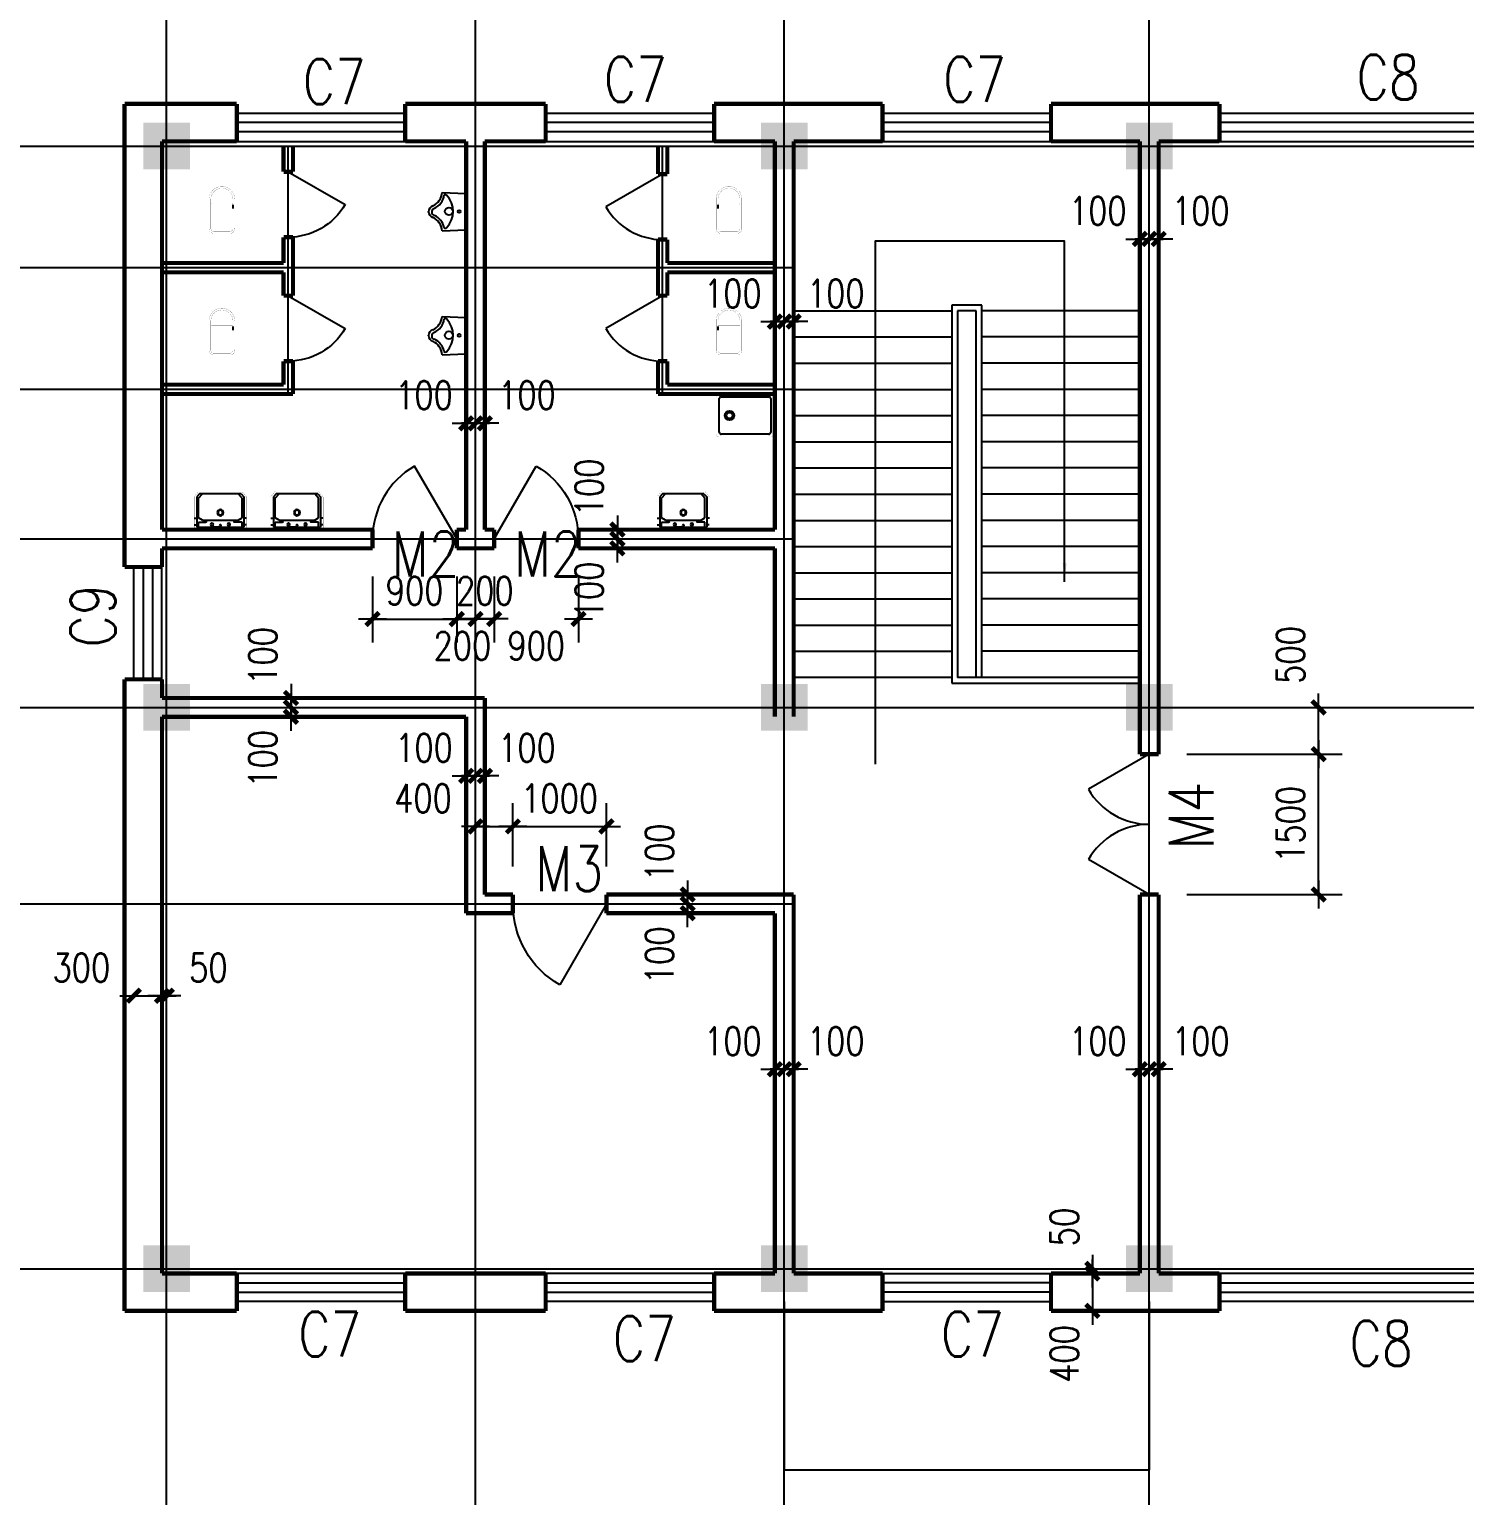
# Model space of a CAD drawing. Extents: x -354 to 59046, y -31184 to 54816.
# Drawn here: x 8394 to 23731, y -15772 to -100 of the extents above; entities that cross this region are included whole.
import ezdxf
from ezdxf.enums import TextEntityAlignment as Align

# ---------------------------------------------------------------- set-up
doc = ezdxf.new("R2010")
doc.units = 0
doc.header["$LTSCALE"] = 1000
doc.header["$MEASUREMENT"] = 0
doc.layers.get('0').update_dxf_attribs({"linetype": 'CONTINUOUS'})
doc.layers.get('DEFPOINTS').update_dxf_attribs({"linetype": 'CONTINUOUS'})
for name, color, linetype in [('COLUMN', 7, 'CONTINUOUS'), ('DOTE', 1, 'CONTINUOUS'), ('PUB_DIM', 3, 'CONTINUOUS'), ('PUB_TEXT', 7, 'CONTINUOUS'), ('STAIR', 2, 'CONTINUOUS'), ('WALL', 7, 'CONTINUOUS'), ('WINDOW', 2, 'CONTINUOUS'), ('WINDOW_TEXT', 7, 'CONTINUOUS')]:
    doc.layers.add(name, color=color, linetype=linetype)
doc.styles.add('_HZTXT', font='txt.shx', dxfattribs={"width": 0.8, "bigfont": 'hztxt.shx'})
doc.styles.add('DIM_FONT', font='txt.shx', dxfattribs={"width": 0.8, "bigfont": 'hztxt.shx'})
doc.styles.add('SIMPLEX', font='SIMPLEX.SHX')
doc.styles.get("Standard").update_dxf_attribs({"font": 'txt.shx'})
doc.dimstyles.new('AXIS', dxfattribs={"dimtxt": 300, "dimasz": 1, "dimexe": 250, "dimexo": 300, "dimgap": 150, "dimtad": 1, "dimdec": 0, "dimzin": 0, "dimdsep": 46, "dimtxsty": 'DIM_FONT', "dimblk": '_DIMX', "dimcen": 0.09, "dimse1": 1, "dimse2": 1, "dimclrt": 7, "dimadec": 0, "dimazin": 0, "dimtfac": 1, "dimtdec": 0, "dimtix": 1, "dimtmove": 2, "dimatfit": 3, "dimldrblk": '_DIMX', "dimfxl": 0, "dimtolj": 1, "dimtzin": 0, "dimarcsym": 0})
doc.dimstyles.new('DIMA', dxfattribs={"dimtxt": 300, "dimasz": 1, "dimexe": 250, "dimexo": 300, "dimgap": 150, "dimtad": 1, "dimdec": 0, "dimzin": 0, "dimdsep": 46, "dimtxsty": 'DIM_FONT', "dimblk": '_DIMX', "dimcen": 0.09, "dimse1": 1, "dimclrt": 7, "dimadec": 0, "dimazin": 0, "dimtfac": 1, "dimtdec": 0, "dimtix": 1, "dimtmove": 2, "dimatfit": 3, "dimldrblk": '_DIMX', "dimfxl": 0, "dimtolj": 1, "dimtzin": 0, "dimarcsym": 0})
doc.dimstyles.new('DIMB', dxfattribs={"dimtxt": 300, "dimasz": 1, "dimexe": 250, "dimexo": 300, "dimgap": 150, "dimtad": 1, "dimdec": 0, "dimzin": 0, "dimdsep": 46, "dimtxsty": 'DIM_FONT', "dimblk": '_DIMX', "dimcen": 0.09, "dimse2": 1, "dimclrt": 7, "dimadec": 0, "dimazin": 0, "dimtfac": 1, "dimtdec": 0, "dimtix": 1, "dimtmove": 2, "dimatfit": 3, "dimldrblk": '_DIMX', "dimfxl": 0, "dimtolj": 1, "dimtzin": 0, "dimarcsym": 0})
doc.dimstyles.new('DIMN', dxfattribs={"dimtxt": 300, "dimasz": 1, "dimexe": 250, "dimexo": 300, "dimgap": 150, "dimtad": 1, "dimdec": 0, "dimzin": 0, "dimdsep": 46, "dimtxsty": 'DIM_FONT', "dimblk": '_DIMX', "dimcen": 0.09, "dimclrt": 7, "dimadec": 0, "dimazin": 0, "dimtfac": 1, "dimtdec": 0, "dimtix": 1, "dimtmove": 2, "dimatfit": 3, "dimldrblk": '_DIMX', "dimfxl": 0, "dimtolj": 1, "dimtzin": 0, "dimarcsym": 0})

# ---------------------------------------------------------------- blocks, each defined once
blk = doc.blocks.new('_FZH')
blk.add_solid([(-0.5, -0.5), (0.5, -0.5), (-0.5, 0.5), (0.5, 0.5)])
blk = doc.blocks.new('M_B0OPK')
for p, q in [((-0.5, 0.5), (0.5, 0.5)), ((0.5, 0.1667), (-0.5, 0.1667)), ((0.5, -0.1667), (-0.5, -0.1667)), ((-0.5, -0.5), (0.5, -0.5))]:
    blk.add_line(p, q)
blk = doc.blocks.new('_WBLK')
for p, q in [((-0.5, 0.5), (0.5, 0.5)), ((0.5, 0.1667), (-0.5, 0.1667)), ((0.5, -0.1667), (-0.5, -0.1667)), ((-0.5, -0.5), (0.5, -0.5))]:
    blk.add_line(p, q)
at = {"layer": 'WINDOW_TEXT', "style": 'SIMPLEX', "flags": 9}
blk.add_attdef('A', text='', height=1, dxfattribs=at).set_placement((0, 1.5), align=Align.MIDDLE)
blk = doc.blocks.new('M_E0')
for p, q in [((-279, -123), (-251, -123)), ((-277, -51), (-251, -51)), ((-251, -26), (251, -26)), ((-251, -349), (-251, -26)), ((-232, -26), (-232, -79)), ((-232, -79), (-154, -79)), ((-191, -100), (-232, -127)), ((-232, -127), (-232, -335)), ((-191, -100), (189, -100)), ((-149, -84), (-149, -100)), ((0, -26), (-90, -26)), ((-90, -26), (90, -26)), ((148, -84), (148, -100)), ((232, -79), (153, -79)), ((192, -101), (232, -127)), ((232, -26), (232, -79)), ((232, -127), (232, -335)), ((251, -349), (251, -26)), ((279, -51), (253, -51)), ((281, -123), (253, -123)), ((-221, -381), (-251, -349)), ((-232, -335), (-191, -381)), ((222, -381), (-221, -381)), ((232, -335), (191, -381)), ((222, -381), (251, -349))]:
    blk.add_line(p, q)
at = {"const_width": 1.5}
for points in [[(-280, 0), (-280, -350)], [(-280, 0), (280, 0)], [(280, 0), (280, -350)], [(-280, -350), (-230, -410)], [(-230, -410), (230, -410)], [(280, -350), (230, -410)]]:
    blk.add_lwpolyline(points, dxfattribs=at)
for centre, radius in [((-89, -56), 15), ((1, -182), 33.1), ((1, -182), 24.9), ((1, -44), 8), ((91, -54), 15)]:
    blk.add_circle(centre, radius)
for centre, start, end in [((-154, -84), 0, 90), ((153, -84), 90, 180), ((189, -105), 57.2444, 90)]:
    blk.add_arc(centre, 5, start, end)
at = {"width": 0.8, "flags": 9}
for tag in ['XSIZE', 'YSIZE']:
    blk.add_attdef(tag, (0, 0), '', height=0.5, dxfattribs=at)
blk = doc.blocks.new('M_E2')
blk.add_line((-306, -118), (-266, -118))
at = {"const_width": 1.5}
for points in [[(-366, 138, 0.97895), (-366, -138, 0.97895)], [(-366, 118, 0.97895), (-366, -118, 0.97895)], [(-306, 118, 0.414214), (-316, 108, 0.414214)], [(0, 88, 0.462192), (-59, 137, 0.462192)], [(-20, 88, 0.414214), (-50, 118, 0.414214)], [(-316, -108, 0.414214), (-306, -118, 0.414214)], [(-59, -137, 0.462192), (0, -88, 0.462192)], [(-50, -118, 0.414214), (-20, -88, 0.414214)]]:
    blk.add_lwpolyline(points, format="xyb", dxfattribs=at)
for points in [[(-366, 137), (-59, 137)], [(-316, 118), (-366, 118)], [(-340, 118), (-266, 118)], [(-316, 108), (-316, -108)], [(-50, 118), (-267, 118)], [(-20, -88), (-20, 88)], [(0, 88), (0, -88)], [(-381, -137), (-59, -137)], [(-316, -118), (-366, -118)], [(-340, -118), (-266, -118)], [(-266, -118), (-50, -118)]]:
    blk.add_lwpolyline(points, dxfattribs=at)
at = {"width": 0.8, "flags": 9}
for tag in ['XSIZE', 'YSIZE']:
    blk.add_attdef(tag, (0, 0), '', height=0.5, dxfattribs=at)
blk = doc.blocks.new('M_E3')
for p, q in [((-275, -410), (-275, -50)), ((-255, -30), (255, -30)), ((275, -50), (275, -410)), ((255, -430), (-255, -430))]:
    blk.add_line(p, q)
at = {"const_width": 1.5}
for points in [[(-275, 0, 0.414214), (-305, -30, 0.414214)], [(305, -30, 0.414214), (275, 0, 0.414214)], [(-305, -430, 0.414214), (-275, -460, 0.414214)], [(275, -460, 0.414214), (305, -430, 0.414214)]]:
    blk.add_lwpolyline(points, format="xyb", dxfattribs=at)
for points in [[(-275, 0), (275, 0)], [(-305, -430), (-305, -30)], [(305, -30), (305, -430)], [(275, -460), (-275, -460)]]:
    blk.add_lwpolyline(points, dxfattribs=at)
for radius in [50, 32.5]:
    blk.add_circle((165, -230), radius)
for centre, start, end in [((-255, -50), 90, 180), ((255, -50), 0, 90), ((-255, -410), 180, 270), ((255, -410), 270, 0)]:
    blk.add_arc(centre, 20, start, end)
at = {"width": 0.8, "flags": 9}
for tag in ['XSIZE', 'YSIZE']:
    blk.add_attdef(tag, (0, 0), '', height=0.5, dxfattribs=at)
blk = doc.blocks.new('_DBLK')
blk.add_line((-0.5, 0), (0, -0.866))
blk.add_arc((-0.5, 0), 1, 300, 0)
at = {"layer": 'WINDOW_TEXT', "style": 'SIMPLEX', "flags": 9}
blk.add_attdef('A', text='', height=1, dxfattribs=at).set_placement((0, 1.5), align=Align.MIDDLE)
blk = doc.blocks.new('M_E8')
for p, q in [((-204, -257), (-194, -2)), ((-194, -2), (196, -2)), ((206, -257), (196, -2))]:
    blk.add_line(p, q)
at = {"const_width": 1.5}
for points in [[(-196, 0), (196, 0), (206, -257, -4.356259)], [(-194, -2), (-204, -257, 0.758087)]]:
    blk.add_lwpolyline(points, format="xyb", dxfattribs=at)
for points in [[(-2, -142), (6, -142), (12, -146), (19, -148), (25, -152), (29, -158), (34, -166), (37, -174), (39, -183), (37, -191), (35, -200), (29, -208), (25, -214), (17, -219), (12, -223), (4, -224), (-2, -224), (-6, -224), (-11, -223), (-18, -221), (-26, -217), (-32, -213), (-37, -207), (-42, -199), (-44, -190), (-45, -183), (-42, -173), (-40, -164), (-35, -158), (-31, -150), (-26, -148), (-24, -144), (-18, -143), (-14, -143), (-12, -142), (-8, -142), (-6, -141), (-2, -142)], [(-204, -257), (-194, -258), (-194, -258), (-183, -260), (-175, -261), (-165, -264), (-156, -268), (-147, -271), (-138, -275), (-128, -281), (-119, -287), (-109, -295), (-102, -300), (-94, -308), (-86, -316), (-79, -324), (-74, -332), (-68, -340), (-62, -348), (-58, -356), (-54, -366), (-50, -374), (-43, -383), (-36, -389), (-30, -392), (-23, -395), (-17, -398), (-9, -399), (0, -399), (13, -398), (23, -395), (29, -392), (35, -389), (43, -385), (49, -380), (54, -374), (58, -366), (62, -357), (65, -347), (71, -340), (75, -332), (80, -325), (85, -319), (91, -313), (95, -308), (100, -302), (106, -295), (113, -290), (119, -285), (126, -280), (132, -277), (139, -273), (145, -271), (154, -268), (162, -264), (173, -261), (183, -259), (191, -258), (199, -257), (206, -257)]]:
    blk.add_lwpolyline(points, dxfattribs=at)
for centre, radius in [((-3, -184), 41.7), ((-1, -74), 15)]:
    blk.add_circle(centre, radius)
for centre, radius, start, end in [((-2, -389), 250, 46.6458, 133.3542), ((-218, -432), 176, 26.1838, 85.5792), ((-158, -223), 22.7, 134.5857, 206.4573), ((-198, -412), 179, 22.2984, 83.8043), ((201, -407), 174, 100.5676, 157.7034), ((215, -425), 168, 93.3348, 155.3309), ((162, -222), 16.2, 297.1389, 62.8611), ((1, -338), 63.3, 194.7447, 345.2553), ((4, -329), 38.6, 202.7778, 341.3609)]:
    blk.add_arc(centre, radius, start, end)
blk.add_point((1, -402))
at = {"width": 0.8, "flags": 9}
for tag in ['XSIZE', 'YSIZE']:
    blk.add_attdef(tag, (0, 0), '', height=0.5, dxfattribs=at)
blk = doc.blocks.new('_DBLK1')
for p, q in [((-0.5, 0), (-0.25, -0.433)), ((0.5, 0), (0.25, -0.433))]:
    blk.add_line(p, q)
for centre, start, end in [((-0.5, 0), 300, 0), ((0.5, 0), 180, 240)]:
    blk.add_arc(centre, 0.5, start, end)
at = {"layer": 'WINDOW_TEXT', "style": 'SIMPLEX', "flags": 9}
blk.add_attdef('A', text='', height=1, dxfattribs=at).set_placement((0, 1.5), align=Align.MIDDLE)
blk = doc.blocks.new('_DIMX')
blk.add_line((-150, 0), (150, 0))
at = {"const_width": 50}
blk.add_lwpolyline([(-70, -70), (70, 70)], dxfattribs=at)
blk = doc.blocks.new('*D234')
at = {"layer": 'DEFPOINTS', "color": 0}
for p in [(12961, -5647), (13161, -5647), (13161, -6402)]:
    blk.add_point(p, dxfattribs=at)
at = {"layer": 'PUB_DIM', "color": 0, "lineweight": -2}
for p, q in [((12961, -5947), (12961, -6652)), ((12960, -6402), (12959, -6402)), ((12961, -6402), (13161, -6402)), ((13162, -6402), (13163, -6402))]:
    blk.add_line(p, q, dxfattribs=at)
blk.add_blockref('_DIMX', (12961, -6402), dxfattribs=at)
at = {"layer": 'PUB_DIM', "color": 0, "lineweight": -2, "rotation": 180}
blk.add_blockref('_DIMX', (13161, -6402), dxfattribs=at)
at = {"layer": 'PUB_DIM', "color": 7, "insert": (13021, -6690), "char_height": 300, "attachment_point": 5, "style": 'DIM_FONT'}
blk.add_mtext('\\A1;200', dxfattribs=at)
blk = doc.blocks.new('*D235')
at = {"layer": 'DEFPOINTS', "color": 0}
for p in [(13161, -5647), (13361, -5647), (13361, -6402)]:
    blk.add_point(p, dxfattribs=at)
at = {"layer": 'PUB_DIM', "color": 0, "lineweight": -2}
for p, q in [((13361, -5947), (13361, -6652)), ((13160, -6402), (13159, -6402)), ((13161, -6402), (13361, -6402)), ((13362, -6402), (13363, -6402))]:
    blk.add_line(p, q, dxfattribs=at)
blk.add_blockref('_DIMX', (13161, -6402), dxfattribs=at)
at = {"layer": 'PUB_DIM', "color": 0, "lineweight": -2, "rotation": 180}
blk.add_blockref('_DIMX', (13361, -6402), dxfattribs=at)
at = {"layer": 'PUB_DIM', "color": 7, "insert": (13261, -6102), "char_height": 300, "attachment_point": 5, "style": 'DIM_FONT'}
blk.add_mtext('\\A1;200', dxfattribs=at)
blk = doc.blocks.new('*D236')
at = {"layer": 'DEFPOINTS', "color": 0}
for p in [(13361, -5647), (14261, -5647), (14261, -6402)]:
    blk.add_point(p, dxfattribs=at)
at = {"layer": 'PUB_DIM', "color": 0, "lineweight": -2}
for p, q in [((13361, -5947), (13361, -6652)), ((14261, -5947), (14261, -6652)), ((13362, -6402), (13381, -6402)), ((14260, -6402), (14241, -6402))]:
    blk.add_line(p, q, dxfattribs=at)
at = {"layer": 'PUB_DIM', "color": 0, "lineweight": -2, "rotation": 180}
blk.add_blockref('_DIMX', (13361, -6402), dxfattribs=at)
at = {"layer": 'PUB_DIM', "color": 0, "lineweight": -2}
blk.add_blockref('_DIMX', (14261, -6402), dxfattribs=at)
at = {"layer": 'PUB_DIM', "color": 7, "insert": (13811, -6690), "char_height": 300, "attachment_point": 5, "style": 'DIM_FONT'}
blk.add_mtext('\\A1;900', dxfattribs=at)
blk = doc.blocks.new('*D241')
at = {"layer": 'DEFPOINTS', "color": 0}
for p in [(16361, -11214), (16461, -11214), (16461, -11214)]:
    blk.add_point(p, dxfattribs=at)
at = {"layer": 'PUB_DIM', "color": 0, "lineweight": -2}
for p, q in [((16360, -11214), (16359, -11214)), ((16361, -11214), (16461, -11214)), ((16462, -11214), (16463, -11214))]:
    blk.add_line(p, q, dxfattribs=at)
blk.add_blockref('_DIMX', (16361, -11214), dxfattribs=at)
at = {"layer": 'PUB_DIM', "color": 0, "lineweight": -2, "rotation": 180}
blk.add_blockref('_DIMX', (16461, -11214), dxfattribs=at)
at = {"layer": 'PUB_DIM', "color": 7, "insert": (15911, -10914), "char_height": 300, "attachment_point": 5, "style": 'DIM_FONT'}
blk.add_mtext('\\A1;100', dxfattribs=at)
blk = doc.blocks.new('*D242')
at = {"layer": 'DEFPOINTS', "color": 0}
for p in [(16461, -11214), (16561, -11214), (16561, -11214)]:
    blk.add_point(p, dxfattribs=at)
at = {"layer": 'PUB_DIM', "color": 0, "lineweight": -2}
for p, q in [((16460, -11214), (16459, -11214)), ((16461, -11214), (16561, -11214)), ((16562, -11214), (16563, -11214))]:
    blk.add_line(p, q, dxfattribs=at)
blk.add_blockref('_DIMX', (16461, -11214), dxfattribs=at)
at = {"layer": 'PUB_DIM', "color": 0, "lineweight": -2, "rotation": 180}
blk.add_blockref('_DIMX', (16561, -11214), dxfattribs=at)
at = {"layer": 'PUB_DIM', "color": 7, "insert": (17011, -10914), "char_height": 300, "attachment_point": 5, "style": 'DIM_FONT'}
blk.add_mtext('\\A1;100', dxfattribs=at)
blk = doc.blocks.new('*D243')
at = {"layer": 'DEFPOINTS', "color": 0}
for p in [(20261, -11214), (20361, -11214), (20361, -11214)]:
    blk.add_point(p, dxfattribs=at)
at = {"layer": 'PUB_DIM', "color": 0, "lineweight": -2}
for p, q in [((20260, -11214), (20259, -11214)), ((20261, -11214), (20361, -11214)), ((20362, -11214), (20363, -11214))]:
    blk.add_line(p, q, dxfattribs=at)
blk.add_blockref('_DIMX', (20261, -11214), dxfattribs=at)
at = {"layer": 'PUB_DIM', "color": 0, "lineweight": -2, "rotation": 180}
blk.add_blockref('_DIMX', (20361, -11214), dxfattribs=at)
at = {"layer": 'PUB_DIM', "color": 7, "insert": (19811, -10914), "char_height": 300, "attachment_point": 5, "style": 'DIM_FONT'}
blk.add_mtext('\\A1;100', dxfattribs=at)
blk = doc.blocks.new('*D244')
at = {"layer": 'DEFPOINTS', "color": 0}
for p in [(20361, -11214), (20461, -11214), (20461, -11214)]:
    blk.add_point(p, dxfattribs=at)
at = {"layer": 'PUB_DIM', "color": 0, "lineweight": -2}
for p, q in [((20360, -11214), (20359, -11214)), ((20361, -11214), (20461, -11214)), ((20462, -11214), (20463, -11214))]:
    blk.add_line(p, q, dxfattribs=at)
blk.add_blockref('_DIMX', (20361, -11214), dxfattribs=at)
at = {"layer": 'PUB_DIM', "color": 0, "lineweight": -2, "rotation": 180}
blk.add_blockref('_DIMX', (20461, -11214), dxfattribs=at)
at = {"layer": 'PUB_DIM', "color": 7, "insert": (20911, -10914), "char_height": 300, "attachment_point": 5, "style": 'DIM_FONT'}
blk.add_mtext('\\A1;100', dxfattribs=at)
blk = doc.blocks.new('*D245')
at = {"layer": 'DEFPOINTS', "color": 0}
for p in [(15428, -9447), (15428, -9447), (15428, -9547)]:
    blk.add_point(p, dxfattribs=at)
at = {"layer": 'PUB_DIM', "color": 0, "lineweight": -2}
for p, q in [((15428, -9446), (15428, -9445)), ((15428, -9547), (15428, -9447)), ((15428, -9548), (15428, -9549))]:
    blk.add_line(p, q, dxfattribs=at)
for p, rotation in [((15428, -9447), 270), ((15428, -9547), 90)]:
    blk.add_blockref('_DIMX', p, dxfattribs=dict(at, rotation=rotation))
at = {"layer": 'PUB_DIM', "color": 7, "insert": (15128, -9997), "char_height": 300, "attachment_point": 5, "rotation": 90, "style": 'DIM_FONT'}
blk.add_mtext('\\A1;100', dxfattribs=at)
blk = doc.blocks.new('*D246')
at = {"layer": 'DEFPOINTS', "color": 0}
for p in [(15428, -9347), (15428, -9347), (15428, -9447)]:
    blk.add_point(p, dxfattribs=at)
at = {"layer": 'PUB_DIM', "color": 0, "lineweight": -2}
for p, q in [((15428, -9346), (15428, -9345)), ((15428, -9447), (15428, -9347)), ((15428, -9448), (15428, -9449))]:
    blk.add_line(p, q, dxfattribs=at)
for p, rotation in [((15428, -9347), 270), ((15428, -9447), 90)]:
    blk.add_blockref('_DIMX', p, dxfattribs=dict(at, rotation=rotation))
at = {"layer": 'PUB_DIM', "color": 7, "insert": (15128, -8897), "char_height": 300, "attachment_point": 5, "rotation": 90, "style": 'DIM_FONT'}
blk.add_mtext('\\A1;100', dxfattribs=at)
blk = doc.blocks.new('*D247')
at = {"layer": 'DEFPOINTS', "color": 0}
for p in [(11190, -7347), (11190, -7347), (11190, -7447)]:
    blk.add_point(p, dxfattribs=at)
at = {"layer": 'PUB_DIM', "color": 0, "lineweight": -2}
for p, q in [((11190, -7346), (11190, -7345)), ((11190, -7447), (11190, -7347)), ((11190, -7448), (11190, -7449))]:
    blk.add_line(p, q, dxfattribs=at)
for p, rotation in [((11190, -7347), 270), ((11190, -7447), 90)]:
    blk.add_blockref('_DIMX', p, dxfattribs=dict(at, rotation=rotation))
at = {"layer": 'PUB_DIM', "color": 7, "insert": (10890, -7897), "char_height": 300, "attachment_point": 5, "rotation": 90, "style": 'DIM_FONT'}
blk.add_mtext('\\A1;100', dxfattribs=at)
blk = doc.blocks.new('*D248')
at = {"layer": 'DEFPOINTS', "color": 0}
for p in [(11190, -7247), (11190, -7247), (11190, -7347)]:
    blk.add_point(p, dxfattribs=at)
at = {"layer": 'PUB_DIM', "color": 0, "lineweight": -2}
for p, q in [((11190, -7246), (11190, -7245)), ((11190, -7347), (11190, -7247)), ((11190, -7348), (11190, -7349))]:
    blk.add_line(p, q, dxfattribs=at)
for p, rotation in [((11190, -7247), 270), ((11190, -7347), 90)]:
    blk.add_blockref('_DIMX', p, dxfattribs=dict(at, rotation=rotation))
at = {"layer": 'PUB_DIM', "color": 7, "insert": (10890, -6797), "char_height": 300, "attachment_point": 5, "rotation": 90, "style": 'DIM_FONT'}
blk.add_mtext('\\A1;100', dxfattribs=at)
blk = doc.blocks.new('*D249')
at = {"layer": 'DEFPOINTS', "color": 0}
for p in [(14677, -5547), (14677, -5547), (14677, -5647)]:
    blk.add_point(p, dxfattribs=at)
at = {"layer": 'PUB_DIM', "color": 0, "lineweight": -2}
for p, q in [((14677, -5546), (14677, -5545)), ((14677, -5647), (14677, -5547)), ((14677, -5648), (14677, -5649))]:
    blk.add_line(p, q, dxfattribs=at)
for p, rotation in [((14677, -5547), 270), ((14677, -5647), 90)]:
    blk.add_blockref('_DIMX', p, dxfattribs=dict(at, rotation=rotation))
at = {"layer": 'PUB_DIM', "color": 7, "insert": (14377, -6097), "char_height": 300, "attachment_point": 5, "rotation": 90, "style": 'DIM_FONT'}
blk.add_mtext('\\A1;100', dxfattribs=at)
blk = doc.blocks.new('*D250')
at = {"layer": 'DEFPOINTS', "color": 0}
for p in [(14677, -5447), (14677, -5447), (14677, -5547)]:
    blk.add_point(p, dxfattribs=at)
at = {"layer": 'PUB_DIM', "color": 0, "lineweight": -2}
for p, q in [((14677, -5446), (14677, -5445)), ((14677, -5547), (14677, -5447)), ((14677, -5548), (14677, -5549))]:
    blk.add_line(p, q, dxfattribs=at)
for p, rotation in [((14677, -5447), 270), ((14677, -5547), 90)]:
    blk.add_blockref('_DIMX', p, dxfattribs=dict(at, rotation=rotation))
at = {"layer": 'PUB_DIM', "color": 7, "insert": (14377, -4997), "char_height": 300, "attachment_point": 5, "rotation": 90, "style": 'DIM_FONT'}
blk.add_mtext('\\A1;100', dxfattribs=at)
blk = doc.blocks.new('*D251')
at = {"layer": 'DEFPOINTS', "color": 0}
for p in [(13061, -4311), (13161, -4311), (13161, -4311)]:
    blk.add_point(p, dxfattribs=at)
at = {"layer": 'PUB_DIM', "color": 0, "lineweight": -2}
for p, q in [((13060, -4311), (13059, -4311)), ((13061, -4311), (13161, -4311)), ((13162, -4311), (13163, -4311))]:
    blk.add_line(p, q, dxfattribs=at)
blk.add_blockref('_DIMX', (13061, -4311), dxfattribs=at)
at = {"layer": 'PUB_DIM', "color": 0, "lineweight": -2, "rotation": 180}
blk.add_blockref('_DIMX', (13161, -4311), dxfattribs=at)
at = {"layer": 'PUB_DIM', "color": 7, "insert": (12611, -4011), "char_height": 300, "attachment_point": 5, "style": 'DIM_FONT'}
blk.add_mtext('\\A1;100', dxfattribs=at)
blk = doc.blocks.new('*D252')
at = {"layer": 'DEFPOINTS', "color": 0}
for p in [(13161, -4311), (13261, -4311), (13261, -4311)]:
    blk.add_point(p, dxfattribs=at)
at = {"layer": 'PUB_DIM', "color": 0, "lineweight": -2}
for p, q in [((13160, -4311), (13159, -4311)), ((13161, -4311), (13261, -4311)), ((13262, -4311), (13263, -4311))]:
    blk.add_line(p, q, dxfattribs=at)
blk.add_blockref('_DIMX', (13161, -4311), dxfattribs=at)
at = {"layer": 'PUB_DIM', "color": 0, "lineweight": -2, "rotation": 180}
blk.add_blockref('_DIMX', (13261, -4311), dxfattribs=at)
at = {"layer": 'PUB_DIM', "color": 7, "insert": (13711, -4011), "char_height": 300, "attachment_point": 5, "style": 'DIM_FONT'}
blk.add_mtext('\\A1;100', dxfattribs=at)
blk = doc.blocks.new('*D253')
at = {"layer": 'DEFPOINTS', "color": 0}
for p in [(13061, -8079), (13161, -8079), (13161, -8079)]:
    blk.add_point(p, dxfattribs=at)
at = {"layer": 'PUB_DIM', "color": 0, "lineweight": -2}
for p, q in [((13060, -8079), (13059, -8079)), ((13061, -8079), (13161, -8079)), ((13162, -8079), (13163, -8079))]:
    blk.add_line(p, q, dxfattribs=at)
blk.add_blockref('_DIMX', (13061, -8079), dxfattribs=at)
at = {"layer": 'PUB_DIM', "color": 0, "lineweight": -2, "rotation": 180}
blk.add_blockref('_DIMX', (13161, -8079), dxfattribs=at)
at = {"layer": 'PUB_DIM', "color": 7, "insert": (12611, -7779), "char_height": 300, "attachment_point": 5, "style": 'DIM_FONT'}
blk.add_mtext('\\A1;100', dxfattribs=at)
blk = doc.blocks.new('*D254')
at = {"layer": 'DEFPOINTS', "color": 0}
for p in [(13161, -8079), (13261, -8079), (13261, -8079)]:
    blk.add_point(p, dxfattribs=at)
at = {"layer": 'PUB_DIM', "color": 0, "lineweight": -2}
for p, q in [((13160, -8079), (13159, -8079)), ((13161, -8079), (13261, -8079)), ((13262, -8079), (13263, -8079))]:
    blk.add_line(p, q, dxfattribs=at)
blk.add_blockref('_DIMX', (13161, -8079), dxfattribs=at)
at = {"layer": 'PUB_DIM', "color": 0, "lineweight": -2, "rotation": 180}
blk.add_blockref('_DIMX', (13261, -8079), dxfattribs=at)
at = {"layer": 'PUB_DIM', "color": 7, "insert": (13711, -7779), "char_height": 300, "attachment_point": 5, "style": 'DIM_FONT'}
blk.add_mtext('\\A1;100', dxfattribs=at)
blk = doc.blocks.new('*D255')
at = {"layer": 'DEFPOINTS', "color": 0}
for p in [(16361, -3223), (16461, -3223), (16461, -3223)]:
    blk.add_point(p, dxfattribs=at)
at = {"layer": 'PUB_DIM', "color": 0, "lineweight": -2}
for p, q in [((16360, -3223), (16359, -3223)), ((16361, -3223), (16461, -3223)), ((16462, -3223), (16463, -3223))]:
    blk.add_line(p, q, dxfattribs=at)
blk.add_blockref('_DIMX', (16361, -3223), dxfattribs=at)
at = {"layer": 'PUB_DIM', "color": 0, "lineweight": -2, "rotation": 180}
blk.add_blockref('_DIMX', (16461, -3223), dxfattribs=at)
at = {"layer": 'PUB_DIM', "color": 7, "insert": (15911, -2923), "char_height": 300, "attachment_point": 5, "style": 'DIM_FONT'}
blk.add_mtext('\\A1;100', dxfattribs=at)
blk = doc.blocks.new('*D256')
at = {"layer": 'DEFPOINTS', "color": 0}
for p in [(16461, -3223), (16561, -3223), (16561, -3223)]:
    blk.add_point(p, dxfattribs=at)
at = {"layer": 'PUB_DIM', "color": 0, "lineweight": -2}
for p, q in [((16460, -3223), (16459, -3223)), ((16461, -3223), (16561, -3223)), ((16562, -3223), (16563, -3223))]:
    blk.add_line(p, q, dxfattribs=at)
blk.add_blockref('_DIMX', (16461, -3223), dxfattribs=at)
at = {"layer": 'PUB_DIM', "color": 0, "lineweight": -2, "rotation": 180}
blk.add_blockref('_DIMX', (16561, -3223), dxfattribs=at)
at = {"layer": 'PUB_DIM', "color": 7, "insert": (17011, -2923), "char_height": 300, "attachment_point": 5, "style": 'DIM_FONT'}
blk.add_mtext('\\A1;100', dxfattribs=at)
blk = doc.blocks.new('*D257')
at = {"layer": 'DEFPOINTS', "color": 0}
for p in [(20261, -2341), (20361, -2341), (20361, -2341)]:
    blk.add_point(p, dxfattribs=at)
at = {"layer": 'PUB_DIM', "color": 0, "lineweight": -2}
for p, q in [((20260, -2341), (20259, -2341)), ((20261, -2341), (20361, -2341)), ((20362, -2341), (20363, -2341))]:
    blk.add_line(p, q, dxfattribs=at)
blk.add_blockref('_DIMX', (20261, -2341), dxfattribs=at)
at = {"layer": 'PUB_DIM', "color": 0, "lineweight": -2, "rotation": 180}
blk.add_blockref('_DIMX', (20361, -2341), dxfattribs=at)
at = {"layer": 'PUB_DIM', "color": 7, "insert": (19811, -2041), "char_height": 300, "attachment_point": 5, "style": 'DIM_FONT'}
blk.add_mtext('\\A1;100', dxfattribs=at)
blk = doc.blocks.new('*D258')
at = {"layer": 'DEFPOINTS', "color": 0}
for p in [(20361, -2341), (20461, -2341), (20461, -2341)]:
    blk.add_point(p, dxfattribs=at)
at = {"layer": 'PUB_DIM', "color": 0, "lineweight": -2}
for p, q in [((20360, -2341), (20359, -2341)), ((20361, -2341), (20461, -2341)), ((20462, -2341), (20463, -2341))]:
    blk.add_line(p, q, dxfattribs=at)
blk.add_blockref('_DIMX', (20361, -2341), dxfattribs=at)
at = {"layer": 'PUB_DIM', "color": 0, "lineweight": -2, "rotation": 180}
blk.add_blockref('_DIMX', (20461, -2341), dxfattribs=at)
at = {"layer": 'PUB_DIM', "color": 7, "insert": (20911, -2041), "char_height": 300, "attachment_point": 5, "style": 'DIM_FONT'}
blk.add_mtext('\\A1;100', dxfattribs=at)
blk = doc.blocks.new('*D263')
at = {"layer": 'DEFPOINTS', "color": 0}
for p in [(9511, -9429), (9811, -9429), (9811, -10429)]:
    blk.add_point(p, dxfattribs=at)
at = {"layer": 'PUB_DIM', "color": 0, "lineweight": -2}
for p, q in [((9510, -10429), (9509, -10429)), ((9511, -10429), (9811, -10429)), ((9812, -10429), (9813, -10429))]:
    blk.add_line(p, q, dxfattribs=at)
blk.add_blockref('_DIMX', (9511, -10429), dxfattribs=at)
at = {"layer": 'PUB_DIM', "color": 0, "lineweight": -2, "rotation": 180}
blk.add_blockref('_DIMX', (9811, -10429), dxfattribs=at)
at = {"layer": 'PUB_DIM', "color": 7, "insert": (8950, -10129), "char_height": 300, "attachment_point": 5, "style": 'DIM_FONT'}
blk.add_mtext('\\A1;300', dxfattribs=at)
blk = doc.blocks.new('*D264')
at = {"layer": 'DEFPOINTS', "color": 0}
for p in [(9811, -9429), (9861, -9429), (9861, -10429)]:
    blk.add_point(p, dxfattribs=at)
at = {"layer": 'PUB_DIM', "color": 0, "lineweight": -2}
for p, q in [((9810, -10429), (9809, -10429)), ((9811, -10429), (9861, -10429)), ((9862, -10429), (9863, -10429))]:
    blk.add_line(p, q, dxfattribs=at)
blk.add_blockref('_DIMX', (9811, -10429), dxfattribs=at)
at = {"layer": 'PUB_DIM', "color": 0, "lineweight": -2, "rotation": 180}
blk.add_blockref('_DIMX', (9861, -10429), dxfattribs=at)
at = {"layer": 'PUB_DIM', "color": 7, "insert": (10307, -10129), "char_height": 300, "attachment_point": 5, "style": 'DIM_FONT'}
blk.add_mtext('\\A1;50', dxfattribs=at)
blk = doc.blocks.new('*D265')
at = {"layer": 'DEFPOINTS', "color": 0}
for p in [(19753, -13397), (20753, -13347), (20753, -13397)]:
    blk.add_point(p, dxfattribs=at)
at = {"layer": 'PUB_DIM', "color": 0, "lineweight": -2}
for p, q in [((19753, -13346), (19753, -13345)), ((19753, -13347), (19753, -13397)), ((19753, -13398), (19753, -13399))]:
    blk.add_line(p, q, dxfattribs=at)
for p, rotation in [((19753, -13347), 270), ((19753, -13397), 90)]:
    blk.add_blockref('_DIMX', p, dxfattribs=dict(at, rotation=rotation))
at = {"layer": 'PUB_DIM', "color": 7, "insert": (19453, -12901), "char_height": 300, "attachment_point": 5, "rotation": 90, "style": 'DIM_FONT'}
blk.add_mtext('\\A1;50', dxfattribs=at)
blk = doc.blocks.new('*D266')
at = {"layer": 'DEFPOINTS', "color": 0}
for p in [(20753, -13397), (19753, -13797), (20753, -13797)]:
    blk.add_point(p, dxfattribs=at)
at = {"layer": 'PUB_DIM', "color": 0, "lineweight": -2}
blk.add_line((19753, -13398), (19753, -13796), dxfattribs=at)
for p, rotation in [((19753, -13397), 90), ((19753, -13797), 270)]:
    blk.add_blockref('_DIMX', p, dxfattribs=dict(at, rotation=rotation))
at = {"layer": 'PUB_DIM', "color": 7, "insert": (19453, -14258), "char_height": 300, "attachment_point": 5, "rotation": 90, "style": 'DIM_FONT'}
blk.add_mtext('\\A1;400', dxfattribs=at)
blk = doc.blocks.new('_ARROW')
blk.add_solid([(0, 0), (-1, 0.1), (-1, -0.1)])

msp = doc.modelspace()

# ---------------------------------------------------------------- linework, layer by layer
for p, q in [((16460.8, -13697.2), (16460.8, -15497.2)), ((20360.8, -13697.2), (20360.8, -15497.2))]:
    msp.add_line(p, q)
at = {"layer": 'DOTE'}
for p, q in [((9860.8, -16410.6), (9860.8, 1350.6)), ((13160.8, -16410.6), (13160.8, 1350.6)), ((16460.8, -16410.6), (16460.8, 1350.6)), ((20360.8, -16410.6), (20360.8, 1350.6)), ((7878.1, -1347.2), (52063.7, -1347.2)), ((11160.8, -3997.2), (11160.8, -1347.2)), ((15160.8, -3997.2), (15160.8, -1347.2)), ((7878.1, -2647.2), (16560.8, -2647.2)), ((7878.1, -3947.2), (16560.8, -3947.2)), ((7878.1, -5547.2), (16560.8, -5547.2)), ((7878.1, -7347.2), (52063.7, -7347.2)), ((7878.1, -9447.2), (16560.8, -9447.2)), ((7878.1, -13347.2), (52063.7, -13347.2))]:
    msp.add_line(p, q, dxfattribs=at)
at = {"layer": 'PUB_DIM'}
msp.add_lwpolyline([(19456.3, -6005.1), (19456.3, -2362.9), (17431.2, -2362.9), (17431.2, -7952.5)], dxfattribs=at)
at = {"layer": 'STAIR'}
for p, q in [((16560.8, -3107.9), (18250.8, -3107.9)), ((18250.8, -3047.9), (18250.8, -7087.9)), ((18570.8, -3047.9), (18250.8, -3047.9)), ((18310.8, -3107.9), (18310.8, -7027.9)), ((18510.8, -3107.9), (18310.8, -3107.9)), ((18510.8, -7027.9), (18510.8, -3107.9)), ((18570.8, -7027.9), (18570.8, -3047.9)), ((20260.8, -3107.9), (18570.8, -3107.9)), ((16560.8, -3387.9), (18250.8, -3387.9)), ((20260.8, -3387.9), (18570.8, -3387.9)), ((16560.8, -3667.9), (18250.8, -3667.9)), ((20260.8, -3667.9), (18570.8, -3667.9)), ((16560.8, -3947.9), (18250.8, -3947.9)), ((20260.8, -3947.9), (18570.8, -3947.9)), ((16560.8, -4227.9), (18250.8, -4227.9)), ((20260.8, -4227.9), (18570.8, -4227.9)), ((16560.8, -4507.9), (18250.8, -4507.9)), ((20260.8, -4507.9), (18570.8, -4507.9)), ((16560.8, -4787.9), (18250.8, -4787.9)), ((20260.8, -4787.9), (18570.8, -4787.9)), ((16560.8, -5067.9), (18250.8, -5067.9)), ((20260.8, -5067.9), (18570.8, -5067.9)), ((16560.8, -5347.9), (18250.8, -5347.9)), ((20260.8, -5347.9), (18570.8, -5347.9)), ((16560.8, -5627.9), (18250.8, -5627.9)), ((20260.8, -5627.9), (18570.8, -5627.9)), ((16560.8, -5907.9), (18250.8, -5907.9)), ((20260.8, -5907.9), (18570.8, -5907.9)), ((16560.8, -6187.9), (18250.8, -6187.9)), ((20260.8, -6187.9), (18570.8, -6187.9)), ((16560.8, -6467.9), (18250.8, -6467.9)), ((20260.8, -6467.9), (18570.8, -6467.9)), ((16560.8, -6747.9), (18250.8, -6747.9)), ((20260.8, -6747.9), (18570.8, -6747.9)), ((18250.8, -7027.9), (16560.8, -7027.9)), ((20260.8, -7027.9), (18310.8, -7027.9)), ((18250.8, -7087.9), (20260.8, -7087.9))]:
    msp.add_line(p, q, dxfattribs=at)
at = {"layer": 'WALL'}
msp.add_line((16460.8, -15497.2), (20360.8, -15497.2), dxfattribs=at)
at = {"layer": 'WALL', "const_width": 45}
for points in [[(10610.8, -897.2), (9410.8, -897.2)], [(9410.8, -5847.2), (9410.8, -897.2)], [(10610.8, -897.2), (10610.8, -1297.2)], [(13910.8, -897.2), (12410.8, -897.2)], [(12410.8, -897.2), (12410.8, -1297.2)], [(13910.8, -897.2), (13910.8, -1297.2)], [(17510.8, -897.2), (15710.8, -897.2)], [(15710.8, -897.2), (15710.8, -1297.2)], [(17510.8, -897.2), (17510.8, -1297.2)], [(21110.8, -897.2), (19310.8, -897.2)], [(19310.8, -897.2), (19310.8, -1297.2)], [(21110.8, -897.2), (21110.8, -1297.2)], [(10610.8, -1297.2), (9810.8, -1297.2)], [(9810.8, -1297.2), (9810.8, -5447.2)], [(11110.8, -1622.2), (11110.8, -1347.2)], [(11210.8, -1622.2), (11210.8, -1347.2)], [(13060.8, -1297.2), (12410.8, -1297.2)], [(13060.8, -5447.2), (13060.8, -1297.2)], [(13260.8, -5447.2), (13260.8, -1297.2)], [(13910.8, -1297.2), (13260.8, -1297.2)], [(15110.8, -1347.2), (15110.8, -1647.2)], [(15210.8, -1347.2), (15210.8, -1647.2)], [(16360.8, -1297.2), (15710.8, -1297.2)], [(16360.8, -1297.2), (16360.8, -5447.2)], [(16560.8, -1297.2), (16560.8, -7447.2)], [(17510.8, -1297.2), (16560.8, -1297.2)], [(20260.8, -1297.2), (19310.8, -1297.2)], [(20260.8, -7847.2), (20260.8, -1297.2)], [(20460.8, -7847.2), (20460.8, -1297.2)], [(21110.8, -1297.2), (20460.8, -1297.2)], [(11110.8, -1622.2), (11210.8, -1622.2)], [(15110.8, -1647.2), (15210.8, -1647.2)], [(11110.8, -2597.2), (11110.8, -2322.2)], [(11110.8, -2322.2), (11210.8, -2322.2)], [(11210.8, -2947.2), (11210.8, -2322.2)], [(15110.8, -2347.2), (15110.8, -2947.2)], [(15110.8, -2347.2), (15210.8, -2347.2)], [(15210.8, -2347.2), (15210.8, -2597.2)], [(9810.8, -2597.2), (11110.8, -2597.2)], [(15210.8, -2597.2), (16360.8, -2597.2)], [(9810.8, -2697.2), (11110.8, -2697.2)], [(11110.8, -2947.2), (11110.8, -2697.2)], [(15210.8, -2697.2), (16360.8, -2697.2)], [(15210.8, -2697.2), (15210.8, -2947.2)], [(11110.8, -2947.2), (11210.8, -2947.2)], [(15110.8, -2947.2), (15210.8, -2947.2)], [(11110.8, -3897.2), (11110.8, -3647.2)], [(11110.8, -3647.2), (11210.8, -3647.2)], [(11210.8, -3997.2), (11210.8, -3647.2)], [(15110.8, -3647.2), (15110.8, -3997.2)], [(15110.8, -3647.2), (15210.8, -3647.2)], [(15210.8, -3647.2), (15210.8, -3897.2)], [(9810.8, -3897.2), (11110.8, -3897.2)], [(15210.8, -3897.2), (16360.8, -3897.2)], [(9810.8, -3997.2), (11210.8, -3997.2)], [(15110.8, -3997.2), (16360.8, -3997.2)], [(9810.8, -5447.2), (12060.8, -5447.2)], [(12060.8, -5447.2), (12060.8, -5647.2)], [(12960.8, -5447.2), (12960.8, -5647.2)], [(12960.8, -5447.2), (13060.8, -5447.2)], [(13260.8, -5447.2), (13360.8, -5447.2)], [(13360.8, -5447.2), (13360.8, -5647.2)], [(14260.8, -5447.2), (16360.8, -5447.2)], [(14260.8, -5447.2), (14260.8, -5647.2)], [(9810.8, -5647.2), (12060.8, -5647.2)], [(9810.8, -5647.2), (9810.8, -5847.2)], [(12960.8, -5647.2), (13360.8, -5647.2)], [(14260.8, -5647.2), (16360.8, -5647.2)], [(16360.8, -5647.2), (16360.8, -7447.2)], [(9410.8, -5847.2), (9810.8, -5847.2)], [(9410.8, -13797.2), (9410.8, -7047.2)], [(9410.8, -7047.2), (9810.8, -7047.2)], [(9810.8, -7047.2), (9810.8, -7247.2)], [(9810.8, -7247.2), (13260.8, -7247.2)], [(13260.8, -7247.2), (13260.8, -9347.2)], [(9810.8, -7447.2), (13060.8, -7447.2)], [(9810.8, -7447.2), (9810.8, -13397.2)], [(13060.8, -7447.2), (13060.8, -9547.2)], [(20460.8, -7847.2), (20260.8, -7847.2)], [(13260.8, -9347.2), (13560.8, -9347.2)], [(13560.8, -9347.2), (13560.8, -9547.2)], [(14560.8, -9347.2), (16560.8, -9347.2)], [(14560.8, -9347.2), (14560.8, -9547.2)], [(16560.8, -9347.2), (16560.8, -13397.2)], [(20460.8, -9347.2), (20260.8, -9347.2)], [(20260.8, -13397.2), (20260.8, -9347.2)], [(20460.8, -13397.2), (20460.8, -9347.2)], [(13060.8, -9547.2), (13560.8, -9547.2)], [(14560.8, -9547.2), (16360.8, -9547.2)], [(16360.8, -9547.2), (16360.8, -13397.2)], [(9810.8, -13397.2), (10610.8, -13397.2)], [(10610.8, -13797.2), (10610.8, -13397.2)], [(12410.8, -13397.2), (13910.8, -13397.2)], [(12410.8, -13797.2), (12410.8, -13397.2)], [(13910.8, -13797.2), (13910.8, -13397.2)], [(15710.8, -13397.2), (16360.8, -13397.2)], [(15710.8, -13797.2), (15710.8, -13397.2)], [(16560.8, -13397.2), (17510.8, -13397.2)], [(17510.8, -13797.2), (17510.8, -13397.2)], [(19310.8, -13397.2), (20260.8, -13397.2)], [(19310.8, -13797.2), (19310.8, -13397.2)], [(20460.8, -13397.2), (21110.8, -13397.2)], [(21110.8, -13797.2), (21110.8, -13397.2)], [(9410.8, -13797.2), (10610.8, -13797.2)], [(12410.8, -13797.2), (13910.8, -13797.2)], [(15710.8, -13797.2), (17510.8, -13797.2)], [(19310.8, -13797.2), (21110.8, -13797.2)]]:
    msp.add_lwpolyline(points, dxfattribs=at)

# ---------------------------------------------------------------- block references
at = {"xscale": -1}
for name, p, rotation in [('M_E2', (10451.6, -2280.2), 90), ('M_E2', (10451.6, -3581.2), 90), ('M_E0', (10434.5, -5447.2), 180), ('M_E0', (11252.9, -5447.2), 180), ('M_E0', (15380.9, -5447.2), 180)]:
    msp.add_blockref(name, p, dxfattribs=dict(at, rotation=rotation))
for name, p, rotation in [('M_E8', (13060.8, -2048.2), 270), ('M_E2', (15869.9, -2280.2), 270), ('M_E2', (15869.9, -3581.2), 270), ('M_E8', (13060.8, -3372.2), 270), ('M_E3', (16040.4, -4457.2), 180)]:
    msp.add_blockref(name, p, dxfattribs=dict(rotation=rotation))
at = {"layer": 'COLUMN', "xscale": 500, "yscale": 500, "zscale": 500}
for p in [(9860.8, -1347.2), (16460.8, -1347.2), (20360.8, -1347.2), (9860.8, -7347.2), (16460.8, -7347.2), (20360.8, -7347.2), (9860.8, -13347.2), (16460.8, -13347.2), (20360.8, -13347.2)]:
    msp.add_blockref('_FZH', p, dxfattribs=at)
at = {"layer": 'PUB_DIM', "xscale": 200, "yscale": 200, "zscale": 200, "rotation": 270}
msp.add_blockref('_ARROW', (19456.3, -6005.1), dxfattribs=at)
at = {"layer": 'WINDOW'}
for name, p, xscale, yscale, zscale in [('_WBLK', (11510.8, -1147.2), 1800, 299.9999999999963, 1800), ('_WBLK', (14810.8, -1147.2), 1800, 299.9999999999963, 1800), ('_WBLK', (18410.8, -1147.2), 1800, 299.9999999999981, 1800), ('_WBLK', (22760.8, -1147.2), 3300, 299.9999999999981, 3300), ('M_B0OPK', (18410.8, -13547.2), 1800, 300, 1800)]:
    msp.add_blockref(name, p, dxfattribs=dict(at, xscale=xscale, yscale=yscale, zscale=zscale))
for name, p, xscale, yscale, zscale, rotation in [('_DBLK', (11160.8, -1972.2), 700, -700, 700, 270), ('_DBLK', (15160.8, -1997.2), -700, -700, 700, 90), ('_DBLK', (11160.8, -3297.2), 700, -700, 700, 270), ('_DBLK', (15160.8, -3297.2), -700, -700, 700, 90), ('_DBLK', (12510.8, -5547.2), 900, 900, 900, 180), ('_DBLK', (13810.8, -5547.2), -900, 900, 900, 180), ('_WBLK', (9660.8, -6447.2), 1200, 300, 1200, 90), ('_DBLK1', (20360.8, -8597.2), 1500, 1500, 1500, 270), ('_DBLK', (14060.8, -9447.2), 1000, -1000, 1000, 180), ('_WBLK', (11510.8, -13547.2), 1800, 300, 1800, 180), ('_WBLK', (14810.8, -13547.2), 1800, 300, 1800, 180), ('_WBLK', (22760.8, -13547.2), 3300, 300, 3300, 180)]:
    msp.add_blockref(name, p, dxfattribs=dict(at, xscale=xscale, yscale=yscale, zscale=zscale, rotation=rotation))

# ---------------------------------------------------------------- texts
at = {"layer": 'PUB_TEXT', "style": '_HZTXT', "width": 0.8}
for s, p in [('C7', (11315.4, -899)), ('C7', (14532.7, -875)), ('C7', (18158.1, -875)), ('C8', (22575.9, -851)), ('M2', (12265.7, -5947.1)), ('M2', (13571.7, -5947.1)), ('M3', (13802.2, -9309.9)), ('C7', (11267.3, -14286.5)), ('C7', (14628.7, -14334.5)), ('C7', (18134.1, -14286.5)), ('C8', (22500.9, -14384))]:
    msp.add_text(s, height=480, dxfattribs=at).set_placement(p)
for s, p in [('C9', (9313.6, -6706.2)), ('M4', (21048.4, -8865.5))]:
    msp.add_text(s, height=480, rotation=90, dxfattribs=at).set_placement(p)

# ---------------------------------------------------------------- dimensions: what is measured, and where the dimension line sits
at = {"layer": 'PUB_DIM'}
for base, p1, p2, angle, dimstyle, picture, middle, dimtype in [((20360.8, -2340.9), (20260.8, -2340.9), (20360.8, -2340.9), 0, 'AXIS', '*D257', (19810.8, -2040.9), 161), ((16460.8, -3223.1), (16360.8, -3223.1), (16460.8, -3223.1), 0, 'AXIS', '*D255', (15910.8, -2923.1), 161), ((13160.8, -4310.7), (13060.8, -4310.7), (13160.8, -4310.7), 0, 'AXIS', '*D251', (12610.8, -4010.7), 161), ((14677.5, -5447.2), (14677.5, -5547.2), (14677.5, -5447.2), 90, 'AXIS', '*D250', (14377.5, -4997.2), 160), ((14677.5, -5547.2), (14677.5, -5647.2), (14677.5, -5547.2), 90, 'AXIS', '*D249', (14377.5, -6097.2), 161), ((13160.7, -6402.3), (12960.7, -5647.2), (13160.7, -5647.2), 0, 'DIMB', '*D234', (13020.7, -6690.3), 161), ((14260.7, -6402.3), (13360.7, -5647.2), (14260.7, -5647.2), 0, 'DIMN', '*D236', (13810.7, -6690.3), 161), ((11190, -7247.2), (11190, -7347.2), (11190, -7247.2), 90, 'AXIS', '*D248', (10890, -6797.2), 160), ((11190, -7347.2), (11190, -7447.2), (11190, -7347.2), 90, 'AXIS', '*D247', (10890, -7897.2), 161), ((13160.8, -8078.9), (13060.8, -8078.9), (13160.8, -8078.9), 0, 'AXIS', '*D253', (12610.8, -7778.9), 161), ((15428.3, -9347.2), (15428.3, -9447.2), (15428.3, -9347.2), 90, 'AXIS', '*D246', (15128.3, -8897.2), 160), ((15428.3, -9447.2), (15428.3, -9547.2), (15428.3, -9447.2), 90, 'AXIS', '*D245', (15128.3, -9997.2), 161), ((9810.8, -10428.6), (9510.8, -9428.6), (9810.8, -9428.6), 0, 'AXIS', '*D263', (8950.2, -10128.6), 161), ((9860.8, -10428.6), (9810.8, -9428.6), (9860.8, -9428.6), 0, 'AXIS', '*D264', (10307.1, -10128.6), 161), ((16460.8, -11214.1), (16360.8, -11214.1), (16460.8, -11214.1), 0, 'AXIS', '*D241', (15910.8, -10914.1), 161), ((20360.8, -11214.1), (20260.8, -11214.1), (20360.8, -11214.1), 0, 'AXIS', '*D243', (19810.8, -10914.1), 161), ((19753.1, -13397.2), (20753.1, -13347.2), (20753.1, -13397.2), 270, 'AXIS', '*D265', (19453.1, -12900.9), 161), ((19753.1, -13797.2), (20753.1, -13397.2), (20753.1, -13797.2), 270, 'AXIS', '*D266', (19453.1, -14257.7), 161)]:
    dim = msp.add_linear_dim(base=base, p1=p1, p2=p2, angle=angle, dimstyle=dimstyle, dxfattribs=at)
    dim.commit()
    dim.dimension.update_dxf_attribs({"geometry": picture, "text_midpoint": middle, "dimtype": dimtype})
for base, p1, p2, picture, middle in [((20460.8, -2340.9), (20360.8, -2340.9), (20460.8, -2340.9), '*D258', (20910.8, -2040.9)), ((16560.8, -3223.1), (16460.8, -3223.1), (16560.8, -3223.1), '*D256', (17010.8, -2923.1)), ((13260.8, -4310.7), (13160.8, -4310.7), (13260.8, -4310.7), '*D252', (13710.8, -4010.7)), ((13260.8, -8078.9), (13160.8, -8078.9), (13260.8, -8078.9), '*D254', (13710.8, -7778.9)), ((16560.8, -11214.1), (16460.8, -11214.1), (16560.8, -11214.1), '*D242', (17010.8, -10914.1)), ((20460.8, -11214.1), (20360.8, -11214.1), (20460.8, -11214.1), '*D244', (20910.8, -10914.1))]:
    dim = msp.add_linear_dim(base=base, p1=p1, p2=p2, dimstyle='AXIS', dxfattribs=at)
    dim.commit()
    dim.dimension.update_dxf_attribs({"geometry": picture, "text_midpoint": middle, "dimtype": 160})
for p1, p2, distance in [((12060.7, -5647.2), (12960.7, -5647.2), -755.2), ((20460.8, -9347.2), (20460.8, -7847.2), -1709.7), ((13560.8, -9347.2), (14560.8, -9347.2), 727.8)]:
    msp.add_aligned_dim(p1=p1, p2=p2, distance=distance, dimstyle='DIMN', dxfattribs=at).render()
dim = msp.add_aligned_dim(p1=(13160.7, -5647.2), p2=(13360.7, -5647.2), distance=-755.2, dimstyle='DIMA', dxfattribs=at)
dim.commit()
dim.dimension.update_dxf_attribs({"geometry": '*D235', "text_midpoint": (13260.7, -6102.3)})
for base, p1, p2, angle, location, dimstyle in [((22170.5, -7347.2), (20460.8, -7847.2), (20460.8, -7347.2), 90, (21870.5, -6786.6), 'DIMB'), ((13560.8, -8619.4), (13160.8, -9347.2), (13560.8, -9347.2), 0, (12600.2, -8319.4), 'DIMA')]:
    msp.add_linear_dim(base=base, p1=p1, p2=p2, angle=angle, location=location, dimstyle=dimstyle, dxfattribs=at).render()

doc.saveas('drawing.dxf')
